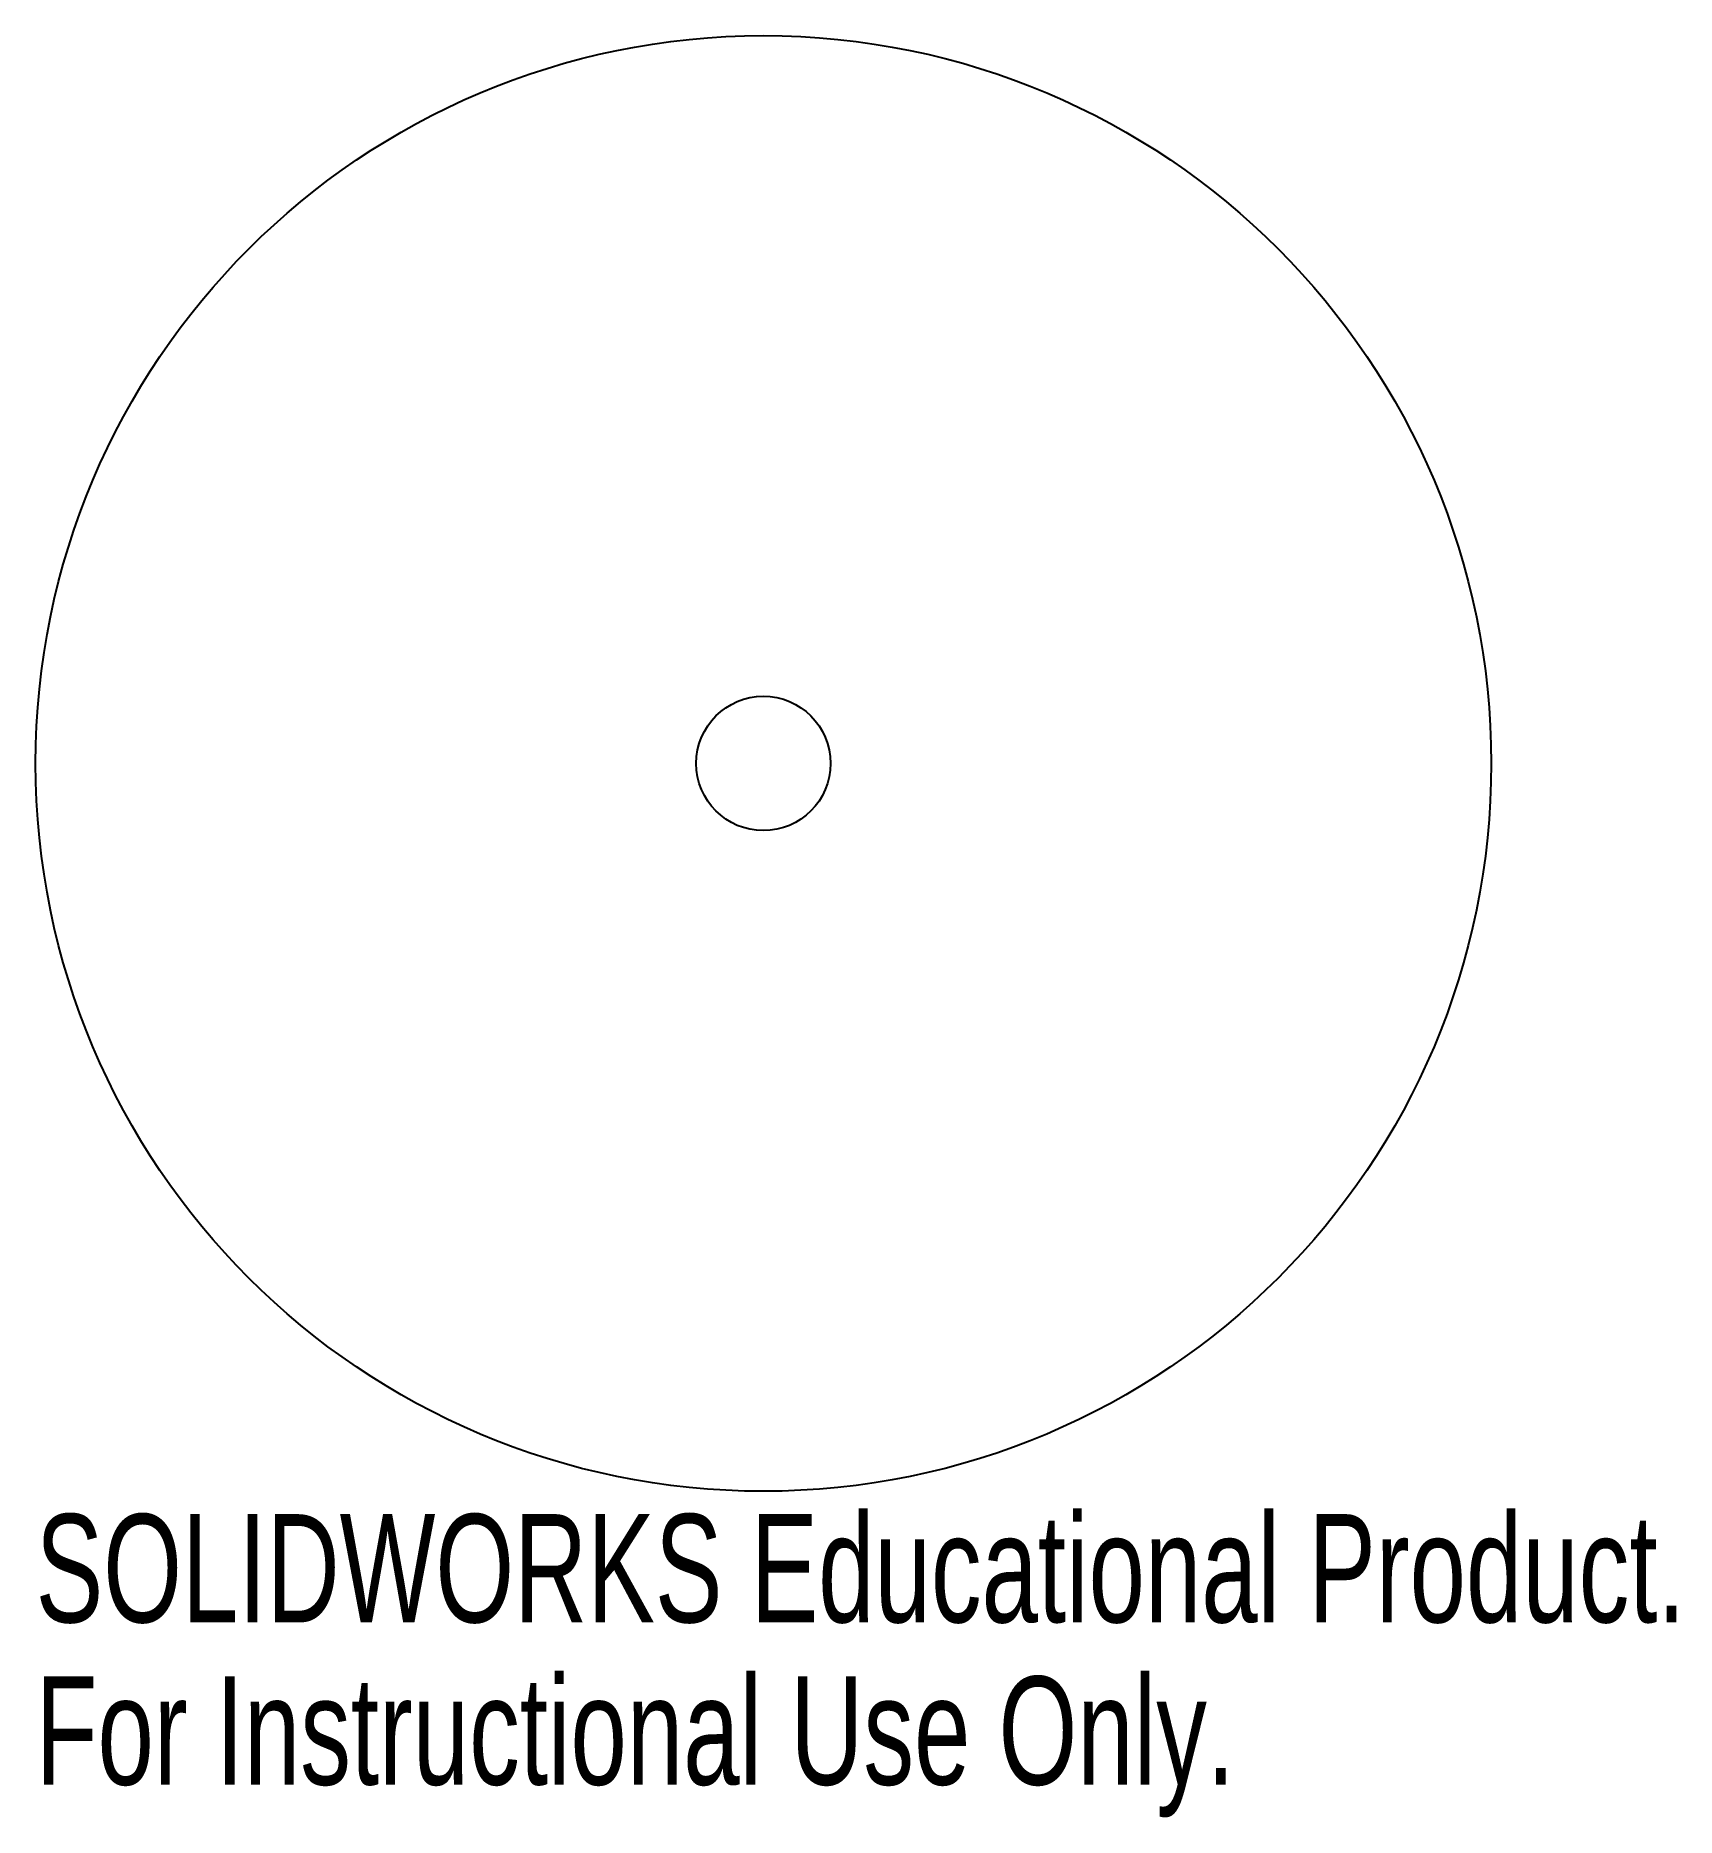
# Model space of a CAD drawing. Header units: centimetres. Extents: x -3.25 to 4.08, y -4.71 to 3.25.
import ezdxf

# ---------------------------------------------------------------- set-up
doc = ezdxf.new("R2010")
doc.units = ezdxf.units.CM
doc.styles.add('SLDTEXTSTYLE0', font='TXT', dxfattribs={"width": 0.7})

msp = doc.modelspace()

# ---------------------------------------------------------------- linework, layer by layer
at = {"color": 7, "linetype": 'Continuous'}
for radius in [3.25, 0.3]:
    msp.add_circle((0, 0), radius, dxfattribs=at)

# ---------------------------------------------------------------- texts
at = {"color": 7, "linetype": 'Continuous', "char_height": 0.483362, "attachment_point": 1, "style": 'SLDTEXTSTYLE0'}
for s, insert in [('SOLIDWORKS Educational Product.', (-3.25, -3.352)), ('For Instructional Use Only.', (-3.25, -4.077))]:
    msp.add_mtext(s, dxfattribs=dict(at, insert=insert))

doc.saveas('drawing.dxf')
